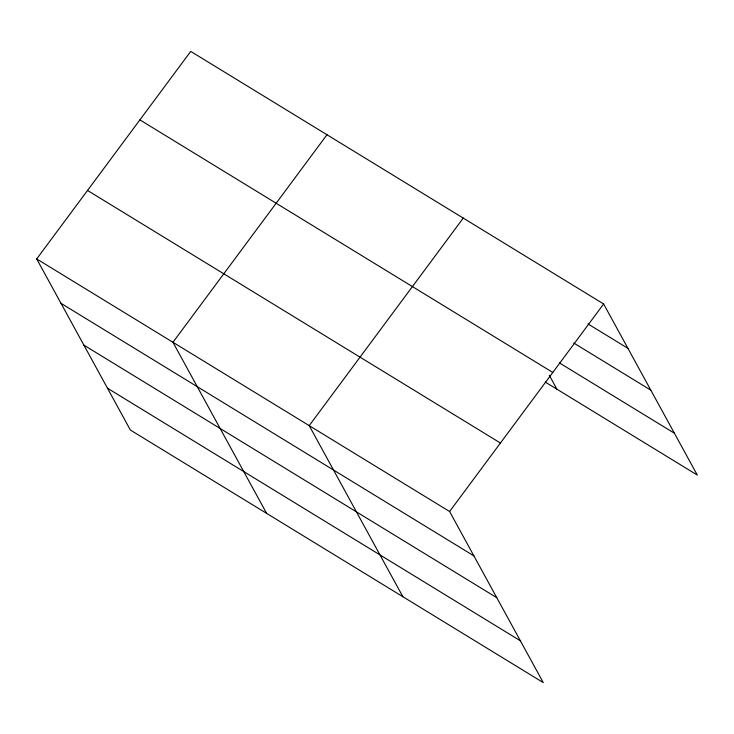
<?xml version="1.0" encoding="UTF-8"?>
<svg xmlns="http://www.w3.org/2000/svg" width="734" height="734" viewBox="0 0 734 734"><rect width="100%" height="100%" fill="white"/><g stroke="black" fill="none" stroke-linecap="round" stroke-linejoin="round"><path stroke-width="1.1" d="M36.7 258.937L449.603 511.515L543.27 682.602L130.368 430.032L36.7 258.937L190.73 51.398L603.632 303.968L697.3 475.063L545.234 382.038M326.988 134.744L172.958 342.292L266.625 513.378M463.246 218.099L309.216 425.637L402.883 596.724M449.603 511.515L603.632 303.968M587.962 323.905L627.928 348.356M573.804 343.053L650.819 390.167M559.372 362.88L674.408 433.243M139.9 119.89L552.803 372.459M87.529 190.455L500.432 443.024M60.995 303.326L473.898 555.895M83.887 345.136L496.79 597.705M107.476 388.213L520.378 640.791M549.28 375.248L556.913 389.185"/></g></svg>
